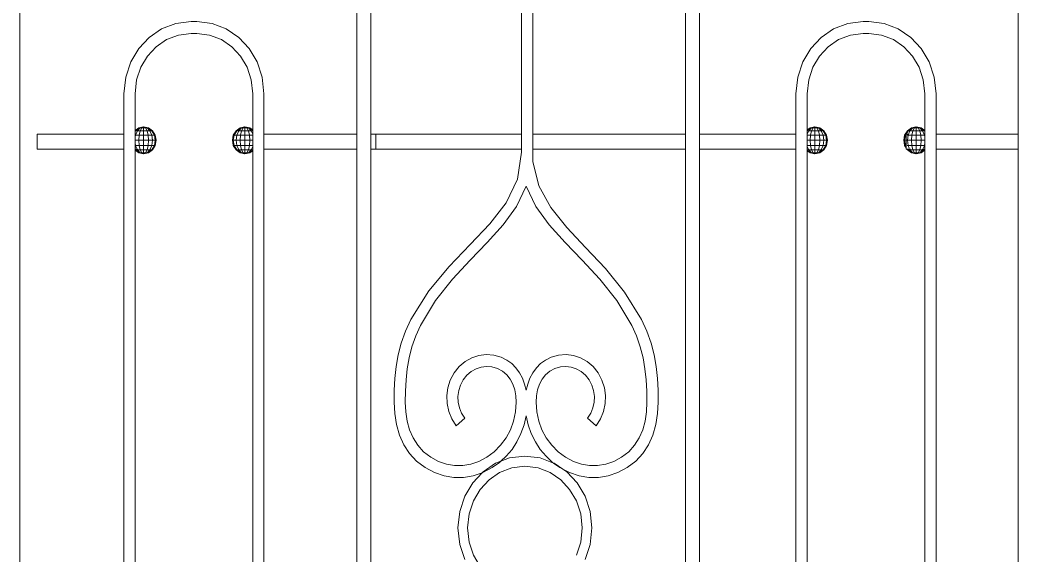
# Model space of a CAD drawing. Header units: millimetres. Extents: x 1832547 to 2001569, y -558009 to -417808.
# Drawn here: x 1914224 to 1914899, y -523125 to -522764 of the extents above; entities that cross this region are included whole.
import ezdxf

# ---------------------------------------------------------------- set-up
doc = ezdxf.new("R2010")
doc.units = ezdxf.units.MM
doc.header["$MEASUREMENT"] = 0
doc.layers.add('CA.manh 08', color=8, linetype='CONTINUOUS', lineweight=9)
doc.layers.add('CA_manh 08', color=8, linetype='CONTINUOUS', lineweight=9)

# ---------------------------------------------------------------- blocks, each defined once
blk = doc.blocks.new('wt45t')
at = {"layer": 'CA_manh 08'}
for p, q in [((1918779.78, -518051.23), (1918779.78, -517950.46)), ((1918994.95, -517950.46), (1918994.95, -518051.23)), ((1919004.41, -518051.23), (1919004.41, -517950.46)), ((1919107.61, -517950.46), (1919107.61, -518051.23)), ((1919115.18, -518051.23), (1919115.18, -517950.46)), ((1919217.03, -517950.46), (1919217.03, -518051.23)), ((1919226.48, -518051.23), (1919226.48, -517950.46)), ((1919454.03, -517950.46), (1919454.03, -518683.82)), ((1918880.6, -517975.08), (1918870.2, -517976.37)), ((1918884.39, -517975.08), (1918880.6, -517975.08)), ((1918894.79, -517976.37), (1918884.39, -517975.08)), ((1919324.2, -517976.37), (1919334.6, -517975.08)), ((1919334.6, -517975.08), (1919338.39, -517975.08)), ((1919338.39, -517975.08), (1919348.79, -517976.37)), ((1918860.65, -517980.05), (1918852.22, -517985.81)), ((1918870.2, -517976.37), (1918860.65, -517980.05)), ((1918904.34, -517980.05), (1918894.79, -517976.37)), ((1918912.77, -517985.81), (1918904.34, -517980.05)), ((1919306.22, -517985.81), (1919314.65, -517980.05)), ((1919314.65, -517980.05), (1919324.2, -517976.37)), ((1919348.79, -517976.37), (1919358.34, -517980.05)), ((1919358.34, -517980.05), (1919366.77, -517985.81)), ((1918852.22, -517985.81), (1918845.18, -517993.36)), ((1918856.96, -517992.16), (1918863.99, -517987.35)), ((1918863.99, -517987.35), (1918871.96, -517984.29)), ((1918871.96, -517984.29), (1918880.63, -517983.21)), ((1918880.63, -517983.21), (1918884.36, -517983.21)), ((1918884.36, -517983.21), (1918893.03, -517984.29)), ((1918893.03, -517984.29), (1918901, -517987.35)), ((1918901, -517987.35), (1918908.03, -517992.15)), ((1918919.81, -517993.36), (1918912.77, -517985.81)), ((1919299.18, -517993.36), (1919306.22, -517985.81)), ((1919317.99, -517987.35), (1919310.96, -517992.15)), ((1919325.96, -517984.29), (1919317.99, -517987.35)), ((1919334.63, -517983.21), (1919325.96, -517984.29)), ((1919338.36, -517983.21), (1919334.63, -517983.21)), ((1919347.03, -517984.29), (1919338.36, -517983.21)), ((1919355, -517987.35), (1919347.03, -517984.29)), ((1919362.03, -517992.16), (1919355, -517987.35)), ((1919366.77, -517985.81), (1919373.81, -517993.36)), ((1918845.18, -517993.36), (1918839.82, -518002.42)), ((1918851.09, -517998.46), (1918856.96, -517992.16)), ((1918908.03, -517992.15), (1918913.89, -517998.45)), ((1918925.17, -518002.42), (1918919.81, -517993.36)), ((1919293.82, -518002.42), (1919299.18, -517993.36)), ((1919310.96, -517992.15), (1919305.09, -517998.45)), ((1919367.9, -517998.46), (1919362.03, -517992.16)), ((1919373.81, -517993.36), (1919379.17, -518002.42)), ((1918839.82, -518002.42), (1918836.4, -518012.68)), ((1918846.62, -518006.01), (1918851.09, -517998.46)), ((1918913.89, -517998.45), (1918918.37, -518006.01)), ((1918928.59, -518012.68), (1918925.17, -518002.42)), ((1919290.4, -518012.68), (1919293.82, -518002.42)), ((1919305.09, -517998.45), (1919300.62, -518006.01)), ((1919372.37, -518006.01), (1919367.9, -517998.46)), ((1919379.17, -518002.42), (1919382.59, -518012.68)), ((1918843.77, -518014.57), (1918846.62, -518006.01)), ((1918918.37, -518006.01), (1918921.22, -518014.56)), ((1919300.62, -518006.01), (1919297.77, -518014.56)), ((1919375.22, -518014.57), (1919372.37, -518006.01)), ((1918836.4, -518012.68), (1918835.2, -518023.85)), ((1918842.77, -518023.89), (1918843.77, -518014.57)), ((1918921.22, -518014.56), (1918922.22, -518023.89)), ((1918929.79, -518023.85), (1918928.59, -518012.68)), ((1919289.2, -518023.85), (1919290.4, -518012.68)), ((1919297.77, -518014.56), (1919296.77, -518023.89)), ((1919376.22, -518023.89), (1919375.22, -518014.57)), ((1919382.59, -518012.68), (1919383.79, -518023.85)), ((1918835.2, -518023.85), (1918835.2, -518051.23)), ((1918842.77, -518048.69), (1918842.77, -518023.89)), ((1918922.22, -518023.89), (1918922.22, -518048.33)), ((1918929.79, -518051.23), (1918929.79, -518023.85)), ((1919289.2, -518023.85), (1919289.2, -518051.23)), ((1919296.77, -518048.33), (1919296.77, -518023.89)), ((1919376.22, -518023.89), (1919376.22, -518048.69)), ((1919383.79, -518051.23), (1919383.79, -518023.85)), ((1918842.77, -518048.69), (1918845.26, -518046.9)), ((1918842.77, -518048.88), (1918842.77, -518048.69)), ((1918842.96, -518048.88), (1918842.77, -518048.88)), ((1918842.77, -518049.22), (1918842.96, -518048.88)), ((1918842.77, -518049.22), (1918842.77, -518048.88)), ((1918842.77, -518051.23), (1918842.77, -518049.22)), ((1918842.96, -518048.88), (1918845.51, -518046.9)), ((1918844.27, -518048.88), (1918842.96, -518048.88)), ((1918842.96, -518051.85), (1918844.27, -518048.88)), ((1918844.27, -518048.88), (1918846.22, -518046.9)), ((1918846.22, -518048.88), (1918844.27, -518048.88)), ((1918845.26, -518046.9), (1918848.52, -518046.2)), ((1918845.51, -518046.9), (1918845.26, -518046.9)), ((1918845.51, -518046.9), (1918848.52, -518046.2)), ((1918846.22, -518046.9), (1918845.51, -518046.9)), ((1918845.51, -518051.85), (1918846.22, -518048.88)), ((1918846.22, -518046.9), (1918848.52, -518046.2)), ((1918847.28, -518046.9), (1918846.22, -518046.9)), ((1918846.22, -518048.88), (1918847.28, -518046.9)), ((1918848.52, -518048.88), (1918846.22, -518048.88)), ((1918847.28, -518046.9), (1918848.52, -518046.2)), ((1918848.52, -518046.9), (1918847.28, -518046.9)), ((1918848.52, -518046.2), (1918848.52, -518046.9)), ((1918851.78, -518046.9), (1918848.52, -518046.2)), ((1918851.53, -518046.9), (1918848.52, -518046.2)), ((1918850.83, -518046.9), (1918848.52, -518046.2)), ((1918849.77, -518046.9), (1918848.52, -518046.2)), ((1918849.77, -518046.9), (1918848.52, -518046.9)), ((1918848.52, -518046.9), (1918848.52, -518048.88)), ((1918850.83, -518048.88), (1918848.52, -518048.88)), ((1918848.52, -518048.88), (1918848.52, -518051.85)), ((1918850.83, -518046.9), (1918849.77, -518046.9)), ((1918850.83, -518048.88), (1918849.77, -518046.9)), ((1918851.53, -518046.9), (1918850.83, -518046.9)), ((1918852.78, -518048.88), (1918850.83, -518046.9)), ((1918852.78, -518048.88), (1918850.83, -518048.88)), ((1918851.53, -518051.85), (1918850.83, -518048.88)), ((1918851.53, -518046.9), (1918851.78, -518046.9)), ((1918854.08, -518048.88), (1918851.53, -518046.9)), ((1918854.54, -518048.88), (1918851.78, -518046.9)), ((1918854.08, -518048.88), (1918852.78, -518048.88)), ((1918854.08, -518051.85), (1918852.78, -518048.88)), ((1918854.54, -518048.88), (1918854.08, -518048.88)), ((1918855.38, -518051.23), (1918854.08, -518048.88)), ((1918856.39, -518051.85), (1918854.54, -518048.88)), ((1918909.1, -518051.85), (1918910.95, -518048.88)), ((1918909.7, -518051.85), (1918911.41, -518048.88)), ((1918910.95, -518048.88), (1918913.71, -518046.9)), ((1918911.41, -518048.88), (1918910.95, -518048.88)), ((1918911.41, -518048.88), (1918913.96, -518046.9)), ((1918912.71, -518048.88), (1918911.41, -518048.88)), ((1918911.41, -518051.85), (1918912.71, -518048.88)), ((1918912.71, -518048.88), (1918914.66, -518046.9)), ((1918914.66, -518048.88), (1918912.71, -518048.88)), ((1918913.71, -518046.9), (1918916.97, -518046.2)), ((1918913.96, -518046.9), (1918913.71, -518046.9)), ((1918913.96, -518046.9), (1918916.97, -518046.2)), ((1918914.66, -518046.9), (1918913.96, -518046.9)), ((1918913.96, -518051.85), (1918914.66, -518048.88)), ((1918914.66, -518046.9), (1918916.97, -518046.2)), ((1918915.72, -518046.9), (1918914.66, -518046.9)), ((1918914.66, -518048.88), (1918915.72, -518046.9)), ((1918916.97, -518048.88), (1918914.66, -518048.88)), ((1918915.72, -518046.9), (1918916.97, -518046.2)), ((1918916.97, -518046.9), (1918915.72, -518046.9)), ((1918916.97, -518046.2), (1918916.97, -518046.9)), ((1918920.22, -518046.9), (1918916.97, -518046.2)), ((1918919.98, -518046.9), (1918916.97, -518046.2)), ((1918919.27, -518046.9), (1918916.97, -518046.2)), ((1918918.21, -518046.9), (1918916.97, -518046.2)), ((1918918.21, -518046.9), (1918916.97, -518046.9)), ((1918916.97, -518046.9), (1918916.97, -518048.88)), ((1918919.27, -518048.88), (1918916.97, -518048.88)), ((1918916.97, -518048.88), (1918916.97, -518051.85)), ((1918919.27, -518046.9), (1918918.21, -518046.9)), ((1918919.27, -518048.88), (1918918.21, -518046.9)), ((1918919.98, -518046.9), (1918919.27, -518046.9)), ((1918921.22, -518048.88), (1918919.27, -518046.9)), ((1918921.22, -518048.88), (1918919.27, -518048.88)), ((1918919.98, -518051.85), (1918919.27, -518048.88)), ((1918919.98, -518046.9), (1918920.22, -518046.9)), ((1918922.22, -518048.64), (1918919.98, -518046.9)), ((1918922.22, -518048.33), (1918920.22, -518046.9)), ((1918922.22, -518048.88), (1918921.22, -518048.88)), ((1918922.22, -518051.15), (1918921.22, -518048.88)), ((1918922.22, -518048.33), (1918922.22, -518048.64)), ((1918922.22, -518048.64), (1918922.22, -518048.88)), ((1918922.22, -518048.88), (1918922.22, -518051.15)), ((1919296.77, -518048.33), (1919298.76, -518046.9)), ((1919296.77, -518048.64), (1919299.01, -518046.9)), ((1919296.77, -518048.64), (1919296.77, -518048.33)), ((1919296.77, -518048.64), (1919296.77, -518048.88)), ((1919296.77, -518048.88), (1919297.77, -518048.88)), ((1919296.77, -518051.15), (1919297.77, -518048.88)), ((1919296.77, -518048.88), (1919296.77, -518051.15)), ((1919297.77, -518048.88), (1919299.72, -518046.9)), ((1919297.77, -518048.88), (1919299.72, -518048.88)), ((1919298.76, -518046.9), (1919302.02, -518046.2)), ((1919298.76, -518046.9), (1919299.01, -518046.9)), ((1919299.01, -518046.9), (1919302.02, -518046.2)), ((1919299.01, -518046.9), (1919299.72, -518046.9)), ((1919299.01, -518051.85), (1919299.72, -518048.88)), ((1919299.72, -518046.9), (1919302.02, -518046.2)), ((1919299.72, -518046.9), (1919300.77, -518046.9)), ((1919299.72, -518048.88), (1919300.77, -518046.9)), ((1919299.72, -518048.88), (1919302.02, -518048.88)), ((1919300.77, -518046.9), (1919302.02, -518046.2)), ((1919302.02, -518046.9), (1919300.77, -518046.9)), ((1919302.02, -518046.2), (1919302.02, -518046.9)), ((1919303.27, -518046.9), (1919302.02, -518046.2)), ((1919304.32, -518046.9), (1919302.02, -518046.2)), ((1919305.03, -518046.9), (1919302.02, -518046.2)), ((1919305.28, -518046.9), (1919302.02, -518046.2)), ((1919302.02, -518046.9), (1919303.27, -518046.9)), ((1919302.02, -518046.9), (1919302.02, -518048.88)), ((1919302.02, -518048.88), (1919304.32, -518048.88)), ((1919302.02, -518048.88), (1919302.02, -518051.85)), ((1919303.27, -518046.9), (1919304.32, -518046.9)), ((1919304.32, -518048.88), (1919303.27, -518046.9)), ((1919304.32, -518046.9), (1919305.03, -518046.9)), ((1919306.28, -518048.88), (1919304.32, -518046.9)), ((1919304.32, -518048.88), (1919306.28, -518048.88)), ((1919305.03, -518051.85), (1919304.32, -518048.88)), ((1919305.03, -518046.9), (1919305.28, -518046.9)), ((1919307.58, -518048.88), (1919305.03, -518046.9)), ((1919308.04, -518048.88), (1919305.28, -518046.9)), ((1919306.28, -518048.88), (1919307.58, -518048.88)), ((1919307.58, -518051.85), (1919306.28, -518048.88)), ((1919307.58, -518048.88), (1919308.04, -518048.88)), ((1919309.29, -518051.85), (1919307.58, -518048.88)), ((1919309.89, -518051.85), (1919308.04, -518048.88)), ((1919362.6, -518051.85), (1919364.45, -518048.88)), ((1919363.2, -518051.85), (1919364.9, -518048.88)), ((1919364.45, -518048.88), (1919367.21, -518046.9)), ((1919364.9, -518048.88), (1919364.45, -518048.88)), ((1919364.9, -518048.88), (1919367.46, -518046.9)), ((1919364.9, -518048.88), (1919366.21, -518048.88)), ((1919364.9, -518051.85), (1919366.21, -518048.88)), ((1919366.21, -518048.88), (1919368.16, -518046.9)), ((1919366.21, -518048.88), (1919368.16, -518048.88)), ((1919367.21, -518046.9), (1919370.47, -518046.2)), ((1919367.21, -518046.9), (1919367.46, -518046.9)), ((1919367.46, -518046.9), (1919370.47, -518046.2)), ((1919367.46, -518046.9), (1919368.16, -518046.9)), ((1919367.46, -518051.85), (1919368.16, -518048.88)), ((1919368.16, -518046.9), (1919370.47, -518046.2)), ((1919368.16, -518046.9), (1919369.22, -518046.9)), ((1919368.16, -518048.88), (1919369.22, -518046.9)), ((1919368.16, -518048.88), (1919370.47, -518048.88)), ((1919369.22, -518046.9), (1919370.47, -518046.2)), ((1919370.47, -518046.9), (1919369.22, -518046.9)), ((1919370.47, -518046.2), (1919370.47, -518046.9)), ((1919371.71, -518046.9), (1919370.47, -518046.2)), ((1919372.77, -518046.9), (1919370.47, -518046.2)), ((1919373.48, -518046.9), (1919370.47, -518046.2)), ((1919373.72, -518046.9), (1919370.47, -518046.2)), ((1919370.47, -518046.9), (1919371.71, -518046.9)), ((1919370.47, -518046.9), (1919370.47, -518048.88)), ((1919370.47, -518048.88), (1919372.77, -518048.88)), ((1919370.47, -518048.88), (1919370.47, -518051.85)), ((1919371.71, -518046.9), (1919372.77, -518046.9)), ((1919372.77, -518048.88), (1919371.71, -518046.9)), ((1919372.77, -518046.9), (1919373.48, -518046.9)), ((1919374.72, -518048.88), (1919372.77, -518046.9)), ((1919372.77, -518048.88), (1919374.72, -518048.88)), ((1919373.48, -518051.85), (1919372.77, -518048.88)), ((1919373.48, -518046.9), (1919373.72, -518046.9)), ((1919376.03, -518048.88), (1919373.48, -518046.9)), ((1919376.22, -518048.69), (1919373.72, -518046.9)), ((1919374.72, -518048.88), (1919376.03, -518048.88)), ((1919376.03, -518051.85), (1919374.72, -518048.88)), ((1919376.03, -518048.88), (1919376.22, -518048.88)), ((1919376.22, -518049.22), (1919376.03, -518048.88)), ((1919376.22, -518048.88), (1919376.22, -518048.69)), ((1919376.22, -518049.22), (1919376.22, -518048.88)), ((1919376.22, -518051.23), (1919376.22, -518049.22)), ((1918779.78, -518051.23), (1918835.2, -518051.23)), ((1918779.78, -518051.23), (1918779.78, -518061.39)), ((1918835.2, -518051.23), (1918835.2, -518061.39)), ((1918842.77, -518051.23), (1918842.89, -518051.23)), ((1918842.77, -518051.85), (1918842.77, -518051.23)), ((1918842.96, -518051.85), (1918842.77, -518051.85)), ((1918842.77, -518053.32), (1918842.96, -518051.85)), ((1918842.77, -518053.32), (1918842.77, -518051.85)), ((1918842.77, -518055.35), (1918842.77, -518053.32)), ((1918845.26, -518055.35), (1918842.77, -518055.35)), ((1918842.77, -518057.37), (1918842.77, -518055.35)), ((1918845.51, -518051.85), (1918842.96, -518051.85)), ((1918845.26, -518055.35), (1918845.51, -518051.85)), ((1918848.52, -518055.35), (1918845.26, -518055.35)), ((1918845.51, -518058.85), (1918845.26, -518055.35)), ((1918848.52, -518051.85), (1918845.51, -518051.85)), ((1918851.53, -518051.85), (1918848.52, -518051.85)), ((1918848.52, -518051.85), (1918848.52, -518055.35)), ((1918851.78, -518055.35), (1918848.52, -518055.35)), ((1918848.52, -518055.35), (1918848.52, -518058.85)), ((1918854.08, -518051.85), (1918851.53, -518051.85)), ((1918851.78, -518055.35), (1918851.53, -518051.85)), ((1918851.53, -518058.85), (1918851.78, -518055.35)), ((1918854.54, -518055.35), (1918851.78, -518055.35)), ((1918854.61, -518051.85), (1918854.08, -518051.85)), ((1918854.54, -518055.35), (1918854.08, -518051.85)), ((1918854.08, -518058.85), (1918854.54, -518055.35)), ((1918854.16, -518051.23), (1918855.38, -518051.23)), ((1918855.38, -518055.35), (1918854.54, -518055.35)), ((1918855.79, -518051.85), (1918855.38, -518051.23)), ((1918855.38, -518051.23), (1918855.38, -518051.85)), ((1918855.79, -518051.85), (1918855.38, -518051.85)), ((1918855.38, -518051.85), (1918855.38, -518055.35)), ((1918856.39, -518055.35), (1918855.38, -518055.35)), ((1918855.38, -518055.35), (1918855.38, -518058.85)), ((1918856.39, -518051.85), (1918855.79, -518051.85)), ((1918856.39, -518055.35), (1918855.79, -518051.85)), ((1918855.79, -518058.85), (1918856.39, -518055.35)), ((1918857.04, -518055.35), (1918856.39, -518051.85)), ((1918857.04, -518055.35), (1918856.39, -518055.35)), ((1918856.39, -518058.85), (1918857.04, -518055.35)), ((1918908.45, -518055.35), (1918909.1, -518051.85)), ((1918909.1, -518055.35), (1918908.45, -518055.35)), ((1918909.1, -518058.85), (1918908.45, -518055.35)), ((1918909.7, -518051.85), (1918909.1, -518051.85)), ((1918909.1, -518055.35), (1918909.7, -518051.85)), ((1918910.95, -518055.35), (1918909.1, -518055.35)), ((1918909.7, -518058.85), (1918909.1, -518055.35)), ((1918911.41, -518051.85), (1918909.7, -518051.85)), ((1918910.95, -518055.35), (1918911.41, -518051.85)), ((1918913.71, -518055.35), (1918910.95, -518055.35)), ((1918911.41, -518058.85), (1918910.95, -518055.35)), ((1918913.96, -518051.85), (1918911.41, -518051.85)), ((1918913.71, -518055.35), (1918913.96, -518051.85)), ((1918916.97, -518055.35), (1918913.71, -518055.35)), ((1918913.96, -518058.85), (1918913.71, -518055.35)), ((1918916.97, -518051.85), (1918913.96, -518051.85)), ((1918919.98, -518051.85), (1918916.97, -518051.85)), ((1918916.97, -518051.85), (1918916.97, -518055.35)), ((1918920.22, -518055.35), (1918916.97, -518055.35)), ((1918916.97, -518055.35), (1918916.97, -518058.85)), ((1918922.22, -518051.85), (1918919.98, -518051.85)), ((1918920.22, -518055.35), (1918919.98, -518051.85)), ((1918919.98, -518058.85), (1918920.22, -518055.35)), ((1918922.22, -518055.35), (1918920.22, -518055.35)), ((1918922.22, -518051.15), (1918922.22, -518051.85)), ((1918922.22, -518051.85), (1918922.22, -518055.35)), ((1918922.22, -518055.35), (1918922.22, -518058.85)), ((1918994.95, -518051.23), (1918929.79, -518051.23)), ((1918929.79, -518061.39), (1918929.79, -518051.23)), ((1918994.95, -518051.23), (1918994.95, -518061.39)), ((1919107.61, -518051.23), (1919004.41, -518051.23)), ((1919004.41, -518061.39), (1919004.41, -518051.23)), ((1919107.61, -518061.39), (1919107.61, -518051.23)), ((1919213.6, -518051.23), (1919115.18, -518051.23)), ((1919115.18, -518051.23), (1919115.18, -518061.39)), ((1919213.6, -518061.39), (1919213.6, -518051.23)), ((1919213.6, -518051.23), (1919217.03, -518051.23)), ((1919217.03, -518061.39), (1919217.03, -518051.23)), ((1919226.48, -518051.23), (1919289.2, -518051.23)), ((1919226.48, -518051.23), (1919226.48, -518061.39)), ((1919289.2, -518051.23), (1919289.2, -518061.39)), ((1919296.77, -518051.15), (1919296.77, -518051.85)), ((1919296.77, -518051.85), (1919299.01, -518051.85)), ((1919296.77, -518051.85), (1919296.77, -518055.35)), ((1919296.77, -518055.35), (1919298.76, -518055.35)), ((1919296.77, -518055.35), (1919296.77, -518058.85)), ((1919298.76, -518055.35), (1919299.01, -518051.85)), ((1919298.76, -518055.35), (1919302.02, -518055.35)), ((1919299.01, -518058.85), (1919298.76, -518055.35)), ((1919299.01, -518051.85), (1919302.02, -518051.85)), ((1919302.02, -518051.85), (1919305.03, -518051.85)), ((1919302.02, -518051.85), (1919302.02, -518055.35)), ((1919302.02, -518055.35), (1919305.28, -518055.35)), ((1919302.02, -518055.35), (1919302.02, -518058.85)), ((1919305.03, -518051.85), (1919307.58, -518051.85)), ((1919305.28, -518055.35), (1919305.03, -518051.85)), ((1919305.03, -518058.85), (1919305.28, -518055.35)), ((1919305.28, -518055.35), (1919308.04, -518055.35)), ((1919307.58, -518051.85), (1919309.29, -518051.85)), ((1919308.04, -518055.35), (1919307.58, -518051.85)), ((1919307.58, -518058.85), (1919308.04, -518055.35)), ((1919308.04, -518055.35), (1919309.89, -518055.35)), ((1919309.29, -518051.85), (1919309.89, -518051.85)), ((1919309.89, -518055.35), (1919309.29, -518051.85)), ((1919309.29, -518058.85), (1919309.89, -518055.35)), ((1919310.53, -518055.35), (1919309.89, -518051.85)), ((1919309.89, -518055.35), (1919310.53, -518055.35)), ((1919309.89, -518058.85), (1919310.53, -518055.35)), ((1919361.95, -518055.35), (1919362.6, -518051.85)), ((1919361.95, -518055.35), (1919362.6, -518055.35)), ((1919362.6, -518058.85), (1919361.95, -518055.35)), ((1919362.6, -518051.85), (1919363.2, -518051.85)), ((1919362.6, -518055.35), (1919363.2, -518051.85)), ((1919362.6, -518055.35), (1919364.45, -518055.35)), ((1919363.2, -518058.85), (1919362.6, -518055.35)), ((1919363.2, -518051.85), (1919364.9, -518051.85)), ((1919364.45, -518055.35), (1919364.9, -518051.85)), ((1919364.45, -518055.35), (1919367.21, -518055.35)), ((1919364.9, -518058.85), (1919364.45, -518055.35)), ((1919364.9, -518051.85), (1919367.46, -518051.85)), ((1919367.21, -518055.35), (1919367.46, -518051.85)), ((1919367.21, -518055.35), (1919370.47, -518055.35)), ((1919367.46, -518058.85), (1919367.21, -518055.35)), ((1919367.46, -518051.85), (1919370.47, -518051.85)), ((1919370.47, -518051.85), (1919373.48, -518051.85)), ((1919370.47, -518051.85), (1919370.47, -518055.35)), ((1919370.47, -518055.35), (1919373.72, -518055.35)), ((1919370.47, -518055.35), (1919370.47, -518058.85)), ((1919373.48, -518051.85), (1919376.03, -518051.85)), ((1919373.72, -518055.35), (1919373.48, -518051.85)), ((1919373.48, -518058.85), (1919373.72, -518055.35)), ((1919373.72, -518055.35), (1919376.22, -518055.35)), ((1919376.03, -518051.85), (1919376.22, -518051.85)), ((1919376.22, -518053.32), (1919376.03, -518051.85)), ((1919376.1, -518051.23), (1919376.22, -518051.23)), ((1919376.22, -518051.85), (1919376.22, -518051.23)), ((1919376.22, -518053.32), (1919376.22, -518051.85)), ((1919376.22, -518055.35), (1919376.22, -518053.32)), ((1919376.22, -518057.37), (1919376.22, -518055.35)), ((1919383.79, -518051.23), (1919442.4, -518051.23)), ((1919383.79, -518051.23), (1919383.79, -518061.39)), ((1919442.4, -518051.23), (1919442.4, -518061.39)), ((1918835.2, -518061.39), (1918779.78, -518061.39)), ((1918779.78, -518573.66), (1918779.78, -518061.39)), ((1918835.2, -518061.39), (1918835.2, -518573.66)), ((1918842.96, -518058.85), (1918842.77, -518057.37)), ((1918842.77, -518058.85), (1918842.77, -518057.37)), ((1918842.96, -518058.85), (1918842.77, -518058.85)), ((1918842.77, -518061.39), (1918842.77, -518058.85)), ((1918844.08, -518061.39), (1918842.77, -518061.39)), ((1918842.77, -518061.48), (1918842.77, -518061.39)), ((1918842.96, -518061.81), (1918842.77, -518061.48)), ((1918842.77, -518061.81), (1918842.77, -518061.48)), ((1918842.96, -518061.81), (1918842.77, -518061.81)), ((1918842.77, -518062), (1918842.77, -518061.81)), ((1918845.26, -518063.8), (1918842.77, -518062)), ((1918842.77, -518571.89), (1918842.77, -518062)), ((1918845.51, -518058.85), (1918842.96, -518058.85)), ((1918843.76, -518060.65), (1918842.96, -518058.85)), ((1918844.27, -518061.81), (1918842.96, -518061.81)), ((1918845.51, -518063.8), (1918842.96, -518061.81)), ((1918844.27, -518061.81), (1918844.08, -518061.39)), ((1918844.56, -518061.39), (1918844.08, -518061.39)), ((1918846.22, -518061.81), (1918844.27, -518061.81)), ((1918846.22, -518063.8), (1918844.27, -518061.81)), ((1918848.52, -518058.85), (1918845.51, -518058.85)), ((1918846.22, -518061.81), (1918845.51, -518058.85)), ((1918848.52, -518061.81), (1918846.22, -518061.81)), ((1918847.28, -518063.8), (1918846.22, -518061.81)), ((1918851.53, -518058.85), (1918848.52, -518058.85)), ((1918848.52, -518058.85), (1918848.52, -518061.81)), ((1918850.83, -518061.81), (1918848.52, -518061.81)), ((1918848.52, -518061.81), (1918848.52, -518063.8)), ((1918849.77, -518063.8), (1918850.83, -518061.81)), ((1918850.83, -518061.81), (1918851.53, -518058.85)), ((1918852.78, -518061.81), (1918850.83, -518061.81)), ((1918850.83, -518063.8), (1918852.78, -518061.81)), ((1918854.08, -518058.85), (1918851.53, -518058.85)), ((1918851.53, -518063.8), (1918854.08, -518061.81)), ((1918851.78, -518063.8), (1918854.54, -518061.81)), ((1918852.97, -518061.39), (1918852.48, -518061.39)), ((1918852.78, -518061.81), (1918852.97, -518061.39)), ((1918854.08, -518061.81), (1918852.78, -518061.81)), ((1918854.33, -518061.39), (1918852.97, -518061.39)), ((1918853.29, -518060.65), (1918854.08, -518058.85)), ((1918854.61, -518058.85), (1918854.08, -518058.85)), ((1918854.08, -518061.81), (1918854.33, -518061.39)), ((1918854.08, -518061.81), (1918854.54, -518061.81)), ((1918854.81, -518061.39), (1918854.33, -518061.39)), ((1918854.54, -518061.81), (1918854.81, -518061.39)), ((1918854.81, -518061.39), (1918855.38, -518061.39)), ((1918855.79, -518058.85), (1918855.38, -518058.85)), ((1918855.38, -518060.46), (1918856.39, -518058.85)), ((1918855.38, -518059.55), (1918855.79, -518058.85)), ((1918855.38, -518058.85), (1918855.38, -518059.55)), ((1918855.38, -518059.55), (1918855.38, -518060.46)), ((1918855.38, -518061.39), (1918855.38, -518060.46)), ((1918856.39, -518058.85), (1918855.79, -518058.85)), ((1918909.7, -518058.85), (1918909.1, -518058.85)), ((1918910.95, -518061.81), (1918909.1, -518058.85)), ((1918911.41, -518058.85), (1918909.7, -518058.85)), ((1918911.41, -518061.81), (1918909.7, -518058.85)), ((1918911.41, -518061.81), (1918910.95, -518061.81)), ((1918913.71, -518063.8), (1918910.95, -518061.81)), ((1918913.96, -518058.85), (1918911.41, -518058.85)), ((1918912.71, -518061.81), (1918911.41, -518058.85)), ((1918912.71, -518061.81), (1918911.41, -518061.81)), ((1918913.96, -518063.8), (1918911.41, -518061.81)), ((1918914.66, -518061.81), (1918912.71, -518061.81)), ((1918914.66, -518063.8), (1918912.71, -518061.81)), ((1918916.97, -518058.85), (1918913.96, -518058.85)), ((1918914.66, -518061.81), (1918913.96, -518058.85)), ((1918916.97, -518061.81), (1918914.66, -518061.81)), ((1918915.72, -518063.8), (1918914.66, -518061.81)), ((1918919.98, -518058.85), (1918916.97, -518058.85)), ((1918916.97, -518058.85), (1918916.97, -518061.81)), ((1918919.27, -518061.81), (1918916.97, -518061.81)), ((1918916.97, -518061.81), (1918916.97, -518063.8)), ((1918918.21, -518063.8), (1918919.27, -518061.81)), ((1918919.27, -518061.81), (1918919.98, -518058.85)), ((1918921.22, -518061.81), (1918919.27, -518061.81)), ((1918919.27, -518063.8), (1918921.22, -518061.81)), ((1918922.22, -518058.85), (1918919.98, -518058.85)), ((1918919.98, -518063.8), (1918922.22, -518062.05)), ((1918920.22, -518063.8), (1918922.22, -518062.36)), ((1918921.22, -518061.81), (1918922.22, -518059.55)), ((1918922.22, -518061.81), (1918921.22, -518061.81)), ((1918922.22, -518058.85), (1918922.22, -518059.55)), ((1918922.22, -518059.55), (1918922.22, -518061.81)), ((1918922.22, -518061.81), (1918922.22, -518062.05)), ((1918922.22, -518062.05), (1918922.22, -518062.36)), ((1918922.22, -518062.36), (1918922.22, -518578.55)), ((1918929.79, -518061.39), (1918994.95, -518061.39)), ((1918929.79, -518573.66), (1918929.79, -518061.39)), ((1918994.95, -518061.39), (1918994.95, -518573.66)), ((1919004.41, -518061.39), (1919107.61, -518061.39)), ((1919004.41, -518573.66), (1919004.41, -518061.39)), ((1919107.61, -518069.55), (1919107.61, -518061.39)), ((1919115.18, -518063.38), (1919115.18, -518061.39)), ((1919115.18, -518061.39), (1919213.6, -518061.39)), ((1919115.18, -518063.38), (1919118.02, -518081.69)), ((1919217.03, -518061.39), (1919213.6, -518061.39)), ((1919217.03, -518061.39), (1919217.03, -518573.66)), ((1919289.2, -518061.39), (1919226.48, -518061.39)), ((1919226.48, -518573.66), (1919226.48, -518061.39)), ((1919289.2, -518061.39), (1919289.2, -518573.66)), ((1919296.77, -518058.85), (1919299.01, -518058.85)), ((1919296.77, -518058.85), (1919296.77, -518059.55)), ((1919297.77, -518061.81), (1919296.77, -518059.55)), ((1919296.77, -518059.55), (1919296.77, -518061.81)), ((1919296.77, -518061.81), (1919297.77, -518061.81)), ((1919296.77, -518061.81), (1919296.77, -518062.05)), ((1919299.01, -518063.8), (1919296.77, -518062.05)), ((1919296.77, -518062.36), (1919296.77, -518062.05)), ((1919298.76, -518063.8), (1919296.77, -518062.36)), ((1919296.77, -518062.36), (1919296.77, -518578.55)), ((1919297.77, -518061.81), (1919299.72, -518061.81)), ((1919299.72, -518063.8), (1919297.77, -518061.81)), ((1919299.01, -518058.85), (1919302.02, -518058.85)), ((1919299.72, -518061.81), (1919299.01, -518058.85)), ((1919299.72, -518061.81), (1919302.02, -518061.81)), ((1919300.77, -518063.8), (1919299.72, -518061.81)), ((1919302.02, -518058.85), (1919305.03, -518058.85)), ((1919302.02, -518058.85), (1919302.02, -518061.81)), ((1919302.02, -518061.81), (1919304.32, -518061.81)), ((1919302.02, -518061.81), (1919302.02, -518063.8)), ((1919303.27, -518063.8), (1919304.32, -518061.81)), ((1919304.32, -518061.81), (1919305.03, -518058.85)), ((1919304.32, -518061.81), (1919306.28, -518061.81)), ((1919304.32, -518063.8), (1919306.28, -518061.81)), ((1919305.03, -518058.85), (1919307.58, -518058.85)), ((1919305.03, -518063.8), (1919307.58, -518061.81)), ((1919305.28, -518063.8), (1919308.04, -518061.81)), ((1919306.28, -518061.81), (1919307.58, -518058.85)), ((1919306.28, -518061.81), (1919307.58, -518061.81)), ((1919307.58, -518058.85), (1919309.29, -518058.85)), ((1919307.58, -518061.81), (1919309.29, -518058.85)), ((1919307.58, -518061.81), (1919308.04, -518061.81)), ((1919308.04, -518061.81), (1919309.89, -518058.85)), ((1919309.29, -518058.85), (1919309.89, -518058.85)), ((1919362.6, -518058.85), (1919363.2, -518058.85)), ((1919364.45, -518061.81), (1919362.6, -518058.85)), ((1919363.2, -518058.85), (1919364.9, -518058.85)), ((1919364.9, -518061.81), (1919363.2, -518058.85)), ((1919364.45, -518061.81), (1919364.9, -518061.81)), ((1919367.21, -518063.8), (1919364.45, -518061.81)), ((1919364.9, -518058.85), (1919367.46, -518058.85)), ((1919366.21, -518061.81), (1919364.9, -518058.85)), ((1919364.9, -518061.81), (1919366.21, -518061.81)), ((1919367.46, -518063.8), (1919364.9, -518061.81)), ((1919366.21, -518061.81), (1919368.16, -518061.81)), ((1919368.16, -518063.8), (1919366.21, -518061.81)), ((1919367.46, -518058.85), (1919370.47, -518058.85)), ((1919368.16, -518061.81), (1919367.46, -518058.85)), ((1919368.16, -518061.81), (1919370.47, -518061.81)), ((1919369.22, -518063.8), (1919368.16, -518061.81)), ((1919370.47, -518058.85), (1919373.48, -518058.85)), ((1919370.47, -518058.85), (1919370.47, -518061.81)), ((1919370.47, -518061.81), (1919372.77, -518061.81)), ((1919370.47, -518061.81), (1919370.47, -518063.8)), ((1919371.71, -518063.8), (1919372.77, -518061.81)), ((1919372.77, -518061.81), (1919373.48, -518058.85)), ((1919372.77, -518061.81), (1919374.72, -518061.81)), ((1919372.77, -518063.8), (1919374.72, -518061.81)), ((1919373.48, -518058.85), (1919376.03, -518058.85)), ((1919373.48, -518063.8), (1919376.03, -518061.81)), ((1919373.72, -518063.8), (1919376.22, -518062)), ((1919374.91, -518061.39), (1919374.42, -518061.39)), ((1919374.72, -518061.81), (1919374.91, -518061.39)), ((1919374.72, -518061.81), (1919376.03, -518061.81)), ((1919376.22, -518061.39), (1919374.91, -518061.39)), ((1919375.23, -518060.65), (1919376.03, -518058.85)), ((1919376.03, -518058.85), (1919376.22, -518057.37)), ((1919376.03, -518058.85), (1919376.22, -518058.85)), ((1919376.03, -518061.81), (1919376.22, -518061.48)), ((1919376.03, -518061.81), (1919376.22, -518061.81)), ((1919376.22, -518058.85), (1919376.22, -518057.37)), ((1919376.22, -518061.39), (1919376.22, -518058.85)), ((1919376.22, -518061.48), (1919376.22, -518061.39)), ((1919376.22, -518061.81), (1919376.22, -518061.48)), ((1919376.22, -518062), (1919376.22, -518061.81)), ((1919376.22, -518062), (1919376.22, -518571.89)), ((1919383.79, -518573.66), (1919383.79, -518061.39)), ((1919442.4, -518061.39), (1919383.79, -518061.39)), ((1918845.51, -518063.8), (1918845.26, -518063.8)), ((1918848.52, -518064.49), (1918845.26, -518063.8)), ((1918846.22, -518063.8), (1918845.51, -518063.8)), ((1918848.52, -518064.49), (1918845.51, -518063.8)), ((1918847.28, -518063.8), (1918846.22, -518063.8)), ((1918848.52, -518064.49), (1918846.22, -518063.8)), ((1918848.52, -518063.8), (1918847.28, -518063.8)), ((1918848.52, -518064.49), (1918847.28, -518063.8)), ((1918849.77, -518063.8), (1918848.52, -518063.8)), ((1918848.52, -518063.8), (1918848.52, -518064.49)), ((1918848.52, -518064.49), (1918851.78, -518063.8)), ((1918848.52, -518064.49), (1918851.53, -518063.8)), ((1918848.52, -518064.49), (1918850.83, -518063.8)), ((1918848.52, -518064.49), (1918849.77, -518063.8)), ((1918850.83, -518063.8), (1918849.77, -518063.8)), ((1918851.53, -518063.8), (1918850.83, -518063.8)), ((1918851.78, -518063.8), (1918851.53, -518063.8)), ((1918913.96, -518063.8), (1918913.71, -518063.8)), ((1918916.97, -518064.49), (1918913.71, -518063.8)), ((1918914.66, -518063.8), (1918913.96, -518063.8)), ((1918916.97, -518064.49), (1918913.96, -518063.8)), ((1918915.72, -518063.8), (1918914.66, -518063.8)), ((1918916.97, -518064.49), (1918914.66, -518063.8)), ((1918916.97, -518063.8), (1918915.72, -518063.8)), ((1918916.97, -518064.49), (1918915.72, -518063.8)), ((1918918.21, -518063.8), (1918916.97, -518063.8)), ((1918916.97, -518063.8), (1918916.97, -518064.49)), ((1918916.97, -518064.49), (1918920.22, -518063.8)), ((1918916.97, -518064.49), (1918919.98, -518063.8)), ((1918916.97, -518064.49), (1918919.27, -518063.8)), ((1918916.97, -518064.49), (1918918.21, -518063.8)), ((1918919.27, -518063.8), (1918918.21, -518063.8)), ((1918919.98, -518063.8), (1918919.27, -518063.8)), ((1918920.22, -518063.8), (1918919.98, -518063.8)), ((1919103.46, -518086.17), (1919107.61, -518069.55)), ((1919299.01, -518063.8), (1919298.76, -518063.8)), ((1919302.02, -518064.49), (1919298.76, -518063.8)), ((1919299.01, -518063.8), (1919299.72, -518063.8)), ((1919302.02, -518064.49), (1919299.01, -518063.8)), ((1919299.72, -518063.8), (1919300.77, -518063.8)), ((1919302.02, -518064.49), (1919299.72, -518063.8)), ((1919300.77, -518063.8), (1919302.02, -518063.8)), ((1919302.02, -518064.49), (1919300.77, -518063.8)), ((1919302.02, -518063.8), (1919303.27, -518063.8)), ((1919302.02, -518064.49), (1919303.27, -518063.8)), ((1919302.02, -518063.8), (1919302.02, -518064.49)), ((1919302.02, -518064.49), (1919304.32, -518063.8)), ((1919302.02, -518064.49), (1919305.03, -518063.8)), ((1919302.02, -518064.49), (1919305.28, -518063.8)), ((1919303.27, -518063.8), (1919304.32, -518063.8)), ((1919304.32, -518063.8), (1919305.03, -518063.8)), ((1919305.03, -518063.8), (1919305.28, -518063.8)), ((1919367.46, -518063.8), (1919367.21, -518063.8)), ((1919370.47, -518064.49), (1919367.21, -518063.8)), ((1919367.46, -518063.8), (1919368.16, -518063.8)), ((1919370.47, -518064.49), (1919367.46, -518063.8)), ((1919368.16, -518063.8), (1919369.22, -518063.8)), ((1919370.47, -518064.49), (1919368.16, -518063.8)), ((1919369.22, -518063.8), (1919370.47, -518063.8)), ((1919370.47, -518064.49), (1919369.22, -518063.8)), ((1919370.47, -518063.8), (1919371.71, -518063.8)), ((1919370.47, -518064.49), (1919371.71, -518063.8)), ((1919370.47, -518063.8), (1919370.47, -518064.49)), ((1919370.47, -518064.49), (1919372.77, -518063.8)), ((1919370.47, -518064.49), (1919373.48, -518063.8)), ((1919370.47, -518064.49), (1919373.72, -518063.8)), ((1919371.71, -518063.8), (1919372.77, -518063.8)), ((1919372.77, -518063.8), (1919373.48, -518063.8)), ((1919373.48, -518063.8), (1919373.72, -518063.8)), ((1919118.02, -518081.69), (1919125.61, -518097.48)), ((1919095.41, -518100.79), (1919103.46, -518086.17)), ((1919112.07, -518086.4), (1919105.45, -518100.11)), ((1919118.69, -518100.11), (1919112.07, -518086.4)), ((1919084.52, -518114.34), (1919095.41, -518100.79)), ((1919105.45, -518100.11), (1919096.46, -518112.51)), ((1919127.69, -518112.51), (1919118.69, -518100.11)), ((1919125.61, -518097.48), (1919136.66, -518111.83)), ((1919071.88, -518127.74), (1919084.52, -518114.34)), ((1919096.46, -518112.51), (1919085.8, -518124.32)), ((1919138.35, -518124.32), (1919127.69, -518112.51)), ((1919136.66, -518111.83), (1919149.91, -518125.81)), ((1919058.54, -518141.94), (1919071.88, -518127.74)), ((1919085.8, -518124.32), (1919074.18, -518136.28)), ((1919149.96, -518136.28), (1919138.35, -518124.32)), ((1919149.91, -518125.81), (1919164.08, -518140.52)), ((1919074.18, -518136.28), (1919062.32, -518149.11)), ((1919161.83, -518149.11), (1919149.96, -518136.28)), ((1919045.59, -518157.84), (1919058.54, -518141.94)), ((1919164.08, -518140.52), (1919177.88, -518157.02)), ((1919062.32, -518149.11), (1919050.92, -518163.56)), ((1919173.22, -518163.56), (1919161.83, -518149.11)), ((1919177.88, -518157.02), (1919190.06, -518176.39)), ((1919034.09, -518176.39), (1919045.59, -518157.84)), ((1919050.92, -518163.56), (1919040.7, -518180.35)), ((1919183.45, -518180.35), (1919173.22, -518163.56)), ((1919030.46, -518184.32), (1919034.09, -518176.39)), ((1919190.06, -518176.39), (1919193.69, -518184.32)), ((1919027.68, -518192.26), (1919030.46, -518184.32)), ((1919040.7, -518180.35), (1919037.47, -518187.47)), ((1919186.68, -518187.47), (1919183.45, -518180.35)), ((1919193.69, -518184.32), (1919196.46, -518192.26)), ((1919037.47, -518187.47), (1919034.96, -518194.76)), ((1919189.19, -518194.76), (1919186.68, -518187.47)), ((1919025.65, -518200.22), (1919027.68, -518192.26)), ((1919034.96, -518194.76), (1919033.09, -518202.19)), ((1919191.05, -518202.19), (1919189.19, -518194.76)), ((1919196.46, -518192.26), (1919198.5, -518200.22)), ((1919024.25, -518208.2), (1919025.65, -518200.22)), ((1919033.09, -518202.19), (1919031.79, -518209.69)), ((1919066.85, -518208.16), (1919070.86, -518204.76)), ((1919070.86, -518204.76), (1919075.33, -518202.24)), ((1919075.33, -518202.24), (1919080.13, -518200.65)), ((1919080.13, -518200.65), (1919085.15, -518200.03)), ((1919085.15, -518200.03), (1919090.24, -518200.43)), ((1919090.24, -518200.43), (1919095.28, -518201.88)), ((1919095.28, -518201.88), (1919099.01, -518203.75)), ((1919099.01, -518203.75), (1919102.29, -518206.16)), ((1919121.85, -518206.16), (1919125.14, -518203.75)), ((1919125.14, -518203.75), (1919128.87, -518201.88)), ((1919128.87, -518201.88), (1919133.91, -518200.43)), ((1919133.91, -518200.43), (1919139, -518200.03)), ((1919139, -518200.03), (1919144.01, -518200.65)), ((1919144.01, -518200.65), (1919148.82, -518202.24)), ((1919148.82, -518202.24), (1919153.29, -518204.76)), ((1919153.29, -518204.76), (1919157.3, -518208.16)), ((1919192.36, -518209.69), (1919191.05, -518202.19)), ((1919198.5, -518200.22), (1919199.89, -518208.2)), ((1919023.4, -518216.19), (1919024.25, -518208.2)), ((1919031.79, -518209.69), (1919030.97, -518217.21)), ((1919063.44, -518212.4), (1919066.85, -518208.16)), ((1919074.97, -518211.57), (1919072.08, -518214.03)), ((1919078.2, -518209.75), (1919074.97, -518211.57)), ((1919081.67, -518208.6), (1919078.2, -518209.75)), ((1919085.29, -518208.15), (1919081.67, -518208.6)), ((1919088.98, -518208.44), (1919085.29, -518208.15)), ((1919092.63, -518209.49), (1919088.98, -518208.44)), ((1919096.07, -518211.3), (1919092.63, -518209.49)), ((1919098.94, -518213.71), (1919096.07, -518211.3)), ((1919102.29, -518206.16), (1919105.14, -518209.05)), ((1919105.14, -518209.05), (1919107.54, -518212.36)), ((1919116.61, -518212.36), (1919119.01, -518209.05)), ((1919119.01, -518209.05), (1919121.85, -518206.16)), ((1919128.08, -518211.3), (1919125.2, -518213.71)), ((1919131.51, -518209.49), (1919128.08, -518211.3)), ((1919135.17, -518208.44), (1919131.51, -518209.49)), ((1919138.85, -518208.15), (1919135.17, -518208.44)), ((1919142.48, -518208.6), (1919138.85, -518208.15)), ((1919145.95, -518209.75), (1919142.48, -518208.6)), ((1919149.17, -518211.57), (1919145.95, -518209.75)), ((1919152.07, -518214.03), (1919149.17, -518211.57)), ((1919157.3, -518208.16), (1919160.71, -518212.4)), ((1919193.18, -518217.21), (1919192.36, -518209.69)), ((1919199.89, -518208.2), (1919200.75, -518216.19)), ((1919022.97, -518224.2), (1919023.4, -518216.19)), ((1919030.97, -518217.21), (1919030.54, -518224.72)), ((1919059.18, -518222.44), (1919060.84, -518217.26)), ((1919060.84, -518217.26), (1919063.44, -518212.4)), ((1919069.61, -518217.1), (1919067.73, -518220.63)), ((1919072.08, -518214.03), (1919069.61, -518217.1)), ((1919101.28, -518216.64), (1919098.94, -518213.71)), ((1919103.08, -518220.04), (1919101.28, -518216.64)), ((1919107.54, -518212.36), (1919109.49, -518216.03)), ((1919109.49, -518216.03), (1919111.01, -518219.99)), ((1919113.14, -518219.99), (1919114.65, -518216.03)), ((1919114.65, -518216.03), (1919116.61, -518212.36)), ((1919122.87, -518216.64), (1919121.07, -518220.04)), ((1919125.2, -518213.71), (1919122.87, -518216.64)), ((1919154.53, -518217.1), (1919152.07, -518214.03)), ((1919156.42, -518220.63), (1919154.53, -518217.1)), ((1919160.71, -518212.4), (1919163.31, -518217.26)), ((1919163.31, -518217.26), (1919164.97, -518222.44)), ((1919193.6, -518224.72), (1919193.18, -518217.21)), ((1919200.75, -518216.19), (1919201.17, -518224.2)), ((1919022.88, -518232.21), (1919022.97, -518224.2)), ((1919030.54, -518224.72), (1919030.44, -518232.15)), ((1919058.44, -518227.8), (1919059.18, -518222.44)), ((1919066.53, -518224.38), (1919066, -518228.27)), ((1919067.73, -518220.63), (1919066.53, -518224.38)), ((1919104.36, -518223.81), (1919103.08, -518220.04)), ((1919105.12, -518227.9), (1919104.36, -518223.81)), ((1919111.01, -518219.99), (1919112.07, -518224.19)), ((1919112.07, -518224.19), (1919113.14, -518219.99)), ((1919119.79, -518223.81), (1919119.03, -518227.9)), ((1919121.07, -518220.04), (1919119.79, -518223.81)), ((1919157.62, -518224.38), (1919156.42, -518220.63)), ((1919158.15, -518228.27), (1919157.62, -518224.38)), ((1919164.97, -518222.44), (1919165.7, -518227.8)), ((1919193.7, -518232.15), (1919193.6, -518224.72)), ((1919201.17, -518224.2), (1919201.27, -518232.21)), ((1919058.63, -518233.2), (1919058.44, -518227.8)), ((1919066, -518228.27), (1919066.15, -518232.18)), ((1919105.37, -518232.22), (1919105.12, -518227.9)), ((1919119.03, -518227.9), (1919118.78, -518232.22)), ((1919158, -518232.18), (1919158.15, -518228.27)), ((1919165.7, -518227.8), (1919165.51, -518233.2)), ((1919023.29, -518239.93), (1919022.88, -518232.21)), ((1919030.44, -518232.15), (1919030.76, -518238.66)), ((1919030.76, -518238.66), (1919031.7, -518244.93)), ((1919059.75, -518238.49), (1919058.63, -518233.2)), ((1919061.78, -518243.52), (1919059.75, -518238.49)), ((1919066.15, -518232.18), (1919066.96, -518236)), ((1919066.96, -518236), (1919068.44, -518239.65)), ((1919104.92, -518238.71), (1919105.37, -518232.22)), ((1919118.78, -518232.22), (1919119.23, -518238.71)), ((1919155.71, -518239.65), (1919157.19, -518236)), ((1919157.19, -518236), (1919158, -518232.18)), ((1919164.4, -518238.49), (1919162.37, -518243.52)), ((1919165.51, -518233.2), (1919164.4, -518238.49)), ((1919192.44, -518244.93), (1919193.38, -518238.66)), ((1919193.38, -518238.66), (1919193.7, -518232.15)), ((1919201.27, -518232.21), (1919200.86, -518239.93)), ((1919024.49, -518247.36), (1919023.29, -518239.93)), ((1919031.7, -518244.93), (1919033.32, -518250.86)), ((1919064.71, -518248.15), (1919061.78, -518243.52)), ((1919070.57, -518243), (1919064.71, -518248.15)), ((1919068.44, -518239.65), (1919070.57, -518243)), ((1919101.42, -518250.87), (1919103.59, -518244.95)), ((1919103.59, -518244.95), (1919104.92, -518238.71)), ((1919112.07, -518241.46), (1919110.66, -518247.58)), ((1919113.48, -518247.58), (1919112.07, -518241.46)), ((1919119.23, -518238.71), (1919120.56, -518244.95)), ((1919120.56, -518244.95), (1919122.72, -518250.87)), ((1919153.58, -518243), (1919155.71, -518239.65)), ((1919159.43, -518248.15), (1919153.58, -518243)), ((1919162.37, -518243.52), (1919159.43, -518248.15)), ((1919190.83, -518250.86), (1919192.44, -518244.93)), ((1919200.86, -518239.93), (1919199.66, -518247.36)), ((1919026.51, -518254.4), (1919024.49, -518247.36)), ((1919033.32, -518250.86), (1919035.66, -518256.36)), ((1919098.48, -518256.37), (1919101.42, -518250.87)), ((1919110.66, -518247.58), (1919108.58, -518253.43)), ((1919115.56, -518253.43), (1919113.48, -518247.58)), ((1919122.72, -518250.87), (1919125.67, -518256.37)), ((1919188.49, -518256.36), (1919190.83, -518250.86)), ((1919199.66, -518247.36), (1919197.63, -518254.4)), ((1919029.42, -518260.94), (1919026.51, -518254.4)), ((1919035.66, -518256.36), (1919038.78, -518261.34)), ((1919094.8, -518261.35), (1919098.48, -518256.37)), ((1919108.58, -518253.43), (1919105.86, -518258.95)), ((1919118.28, -518258.95), (1919115.56, -518253.43)), ((1919125.67, -518256.37), (1919129.35, -518261.35)), ((1919185.36, -518261.34), (1919188.49, -518256.36)), ((1919197.63, -518254.4), (1919194.73, -518260.94)), ((1919033.23, -518266.87), (1919029.42, -518260.94)), ((1919038.78, -518261.34), (1919042.74, -518265.72)), ((1919090.43, -518265.72), (1919094.8, -518261.35)), ((1919102.54, -518264.08), (1919098.63, -518268.74)), ((1919105.86, -518258.95), (1919102.54, -518264.08)), ((1919121.61, -518264.08), (1919118.28, -518258.95)), ((1919125.52, -518268.74), (1919121.61, -518264.08)), ((1919129.35, -518261.35), (1919133.72, -518265.72)), ((1919181.41, -518265.72), (1919185.36, -518261.34)), ((1919194.73, -518260.94), (1919190.91, -518266.87)), ((1919038.01, -518272.07), (1919033.23, -518266.87)), ((1919043.8, -518276.43), (1919038.01, -518272.07)), ((1919042.74, -518265.72), (1919047.58, -518269.39)), ((1919047.58, -518269.39), (1919052.93, -518272.22)), ((1919052.93, -518272.22), (1919058.33, -518274.1)), ((1919074.68, -518274.09), (1919080.09, -518272.21)), ((1919080.09, -518272.21), (1919085.43, -518269.39)), ((1919085.43, -518269.39), (1919090.43, -518265.72)), ((1919102.57, -518269.85), (1919093.58, -518273.31)), ((1919098.63, -518268.74), (1919094.18, -518272.88)), ((1919102.57, -518269.85), (1919112.93, -518268.57)), ((1919112.93, -518268.57), (1919123.29, -518269.85)), ((1919129.13, -518272.1), (1919123.29, -518269.85)), ((1919125.52, -518268.74), (1919129.13, -518272.1)), ((1919129.97, -518272.88), (1919129.13, -518272.1)), ((1919129.13, -518272.1), (1919132.8, -518273.51)), ((1919133.72, -518265.72), (1919138.72, -518269.39)), ((1919138.72, -518269.39), (1919144.06, -518272.21)), ((1919144.06, -518272.21), (1919149.47, -518274.09)), ((1919171.22, -518272.22), (1919165.81, -518274.1)), ((1919171.22, -518272.22), (1919176.57, -518269.39)), ((1919176.57, -518269.39), (1919181.41, -518265.72)), ((1919186.13, -518272.07), (1919180.35, -518276.43)), ((1919190.91, -518266.87), (1919186.13, -518272.07)), ((1919043.8, -518276.43), (1919050.17, -518279.78)), ((1919058.33, -518274.1), (1919063.78, -518275.03)), ((1919063.78, -518275.03), (1919069.24, -518275.03)), ((1919069.24, -518275.03), (1919074.68, -518274.09)), ((1919082.84, -518279.78), (1919087.32, -518277.42)), ((1919087.32, -518277.42), (1919084.66, -518279.25)), ((1919087.32, -518277.42), (1919093.05, -518273.51)), ((1919089.21, -518276.43), (1919087.32, -518277.42)), ((1919093.58, -518273.31), (1919089.21, -518276.43)), ((1919093.05, -518273.51), (1919093.58, -518273.31)), ((1919093.58, -518273.31), (1919094.18, -518272.88)), ((1919104.04, -518276.59), (1919095.88, -518279.73)), ((1919112.93, -518275.49), (1919104.04, -518276.59)), ((1919121.81, -518276.59), (1919112.93, -518275.49)), ((1919129.97, -518279.73), (1919121.81, -518276.59)), ((1919134.94, -518276.43), (1919129.97, -518272.88)), ((1919132.8, -518273.51), (1919141.2, -518279.25)), ((1919141.31, -518279.78), (1919134.94, -518276.43)), ((1919149.47, -518274.09), (1919154.91, -518275.03)), ((1919154.91, -518275.03), (1919160.37, -518275.03)), ((1919160.37, -518275.03), (1919165.81, -518274.1)), ((1919180.35, -518276.43), (1919173.98, -518279.78)), ((1919056.66, -518282.02), (1919050.17, -518279.78)), ((1919063.21, -518283.13), (1919056.66, -518282.02)), ((1919063.21, -518283.13), (1919069.79, -518283.13)), ((1919069.79, -518283.13), (1919076.35, -518282.02)), ((1919082.84, -518279.78), (1919076.35, -518282.02)), ((1919077.65, -518286.77), (1919084.66, -518279.25)), ((1919088.68, -518284.65), (1919082.68, -518291.1)), ((1919095.88, -518279.73), (1919088.68, -518284.65)), ((1919137.17, -518284.65), (1919129.97, -518279.73)), ((1919143.17, -518291.1), (1919137.17, -518284.65)), ((1919141.2, -518279.25), (1919141.88, -518279.98)), ((1919141.88, -518279.98), (1919141.31, -518279.78)), ((1919141.88, -518279.98), (1919147.8, -518282.02)), ((1919148.2, -518286.77), (1919141.88, -518279.98)), ((1919154.35, -518283.13), (1919147.8, -518282.02)), ((1919160.93, -518283.13), (1919154.35, -518283.13)), ((1919167.49, -518282.02), (1919160.93, -518283.13)), ((1919173.98, -518279.78), (1919167.49, -518282.02)), ((1919072.31, -518295.79), (1919077.65, -518286.77)), ((1919082.68, -518291.1), (1919078.1, -518298.83)), ((1919147.75, -518298.83), (1919143.17, -518291.1)), ((1919148.2, -518286.77), (1919153.54, -518295.79)), ((1919068.91, -518306.01), (1919072.31, -518295.79)), ((1919078.1, -518298.83), (1919075.18, -518307.6)), ((1919150.67, -518307.6), (1919147.75, -518298.83)), ((1919153.54, -518295.79), (1919156.95, -518306.01)), ((1919067.71, -518317.14), (1919068.91, -518306.01)), ((1919156.95, -518306.01), (1919158.14, -518317.14)), ((1919075.18, -518307.6), (1919074.15, -518317.14)), ((1919151.7, -518317.14), (1919150.67, -518307.6)), ((1919068.91, -518328.27), (1919067.71, -518317.14)), ((1919074.15, -518317.14), (1919075.18, -518326.68)), ((1919150.67, -518326.68), (1919151.7, -518317.14)), ((1919158.14, -518317.14), (1919156.95, -518328.27)), ((1919072.31, -518338.49), (1919068.91, -518328.27)), ((1919075.18, -518326.68), (1919078.1, -518335.45)), ((1919147.75, -518335.45), (1919150.67, -518326.68)), ((1919156.95, -518328.27), (1919153.54, -518338.49)), ((1919143.17, -518343.18), (1919147.75, -518335.45))]:
    blk.add_line(p, q, dxfattribs=at)

msp = doc.modelspace()

# ---------------------------------------------------------------- block references
at = {"layer": 'CA.manh 08', "xscale": -1}
msp.add_blockref('wt45t', (3833678.48, -4789.76), dxfattribs=at)

doc.saveas('drawing.dxf')
